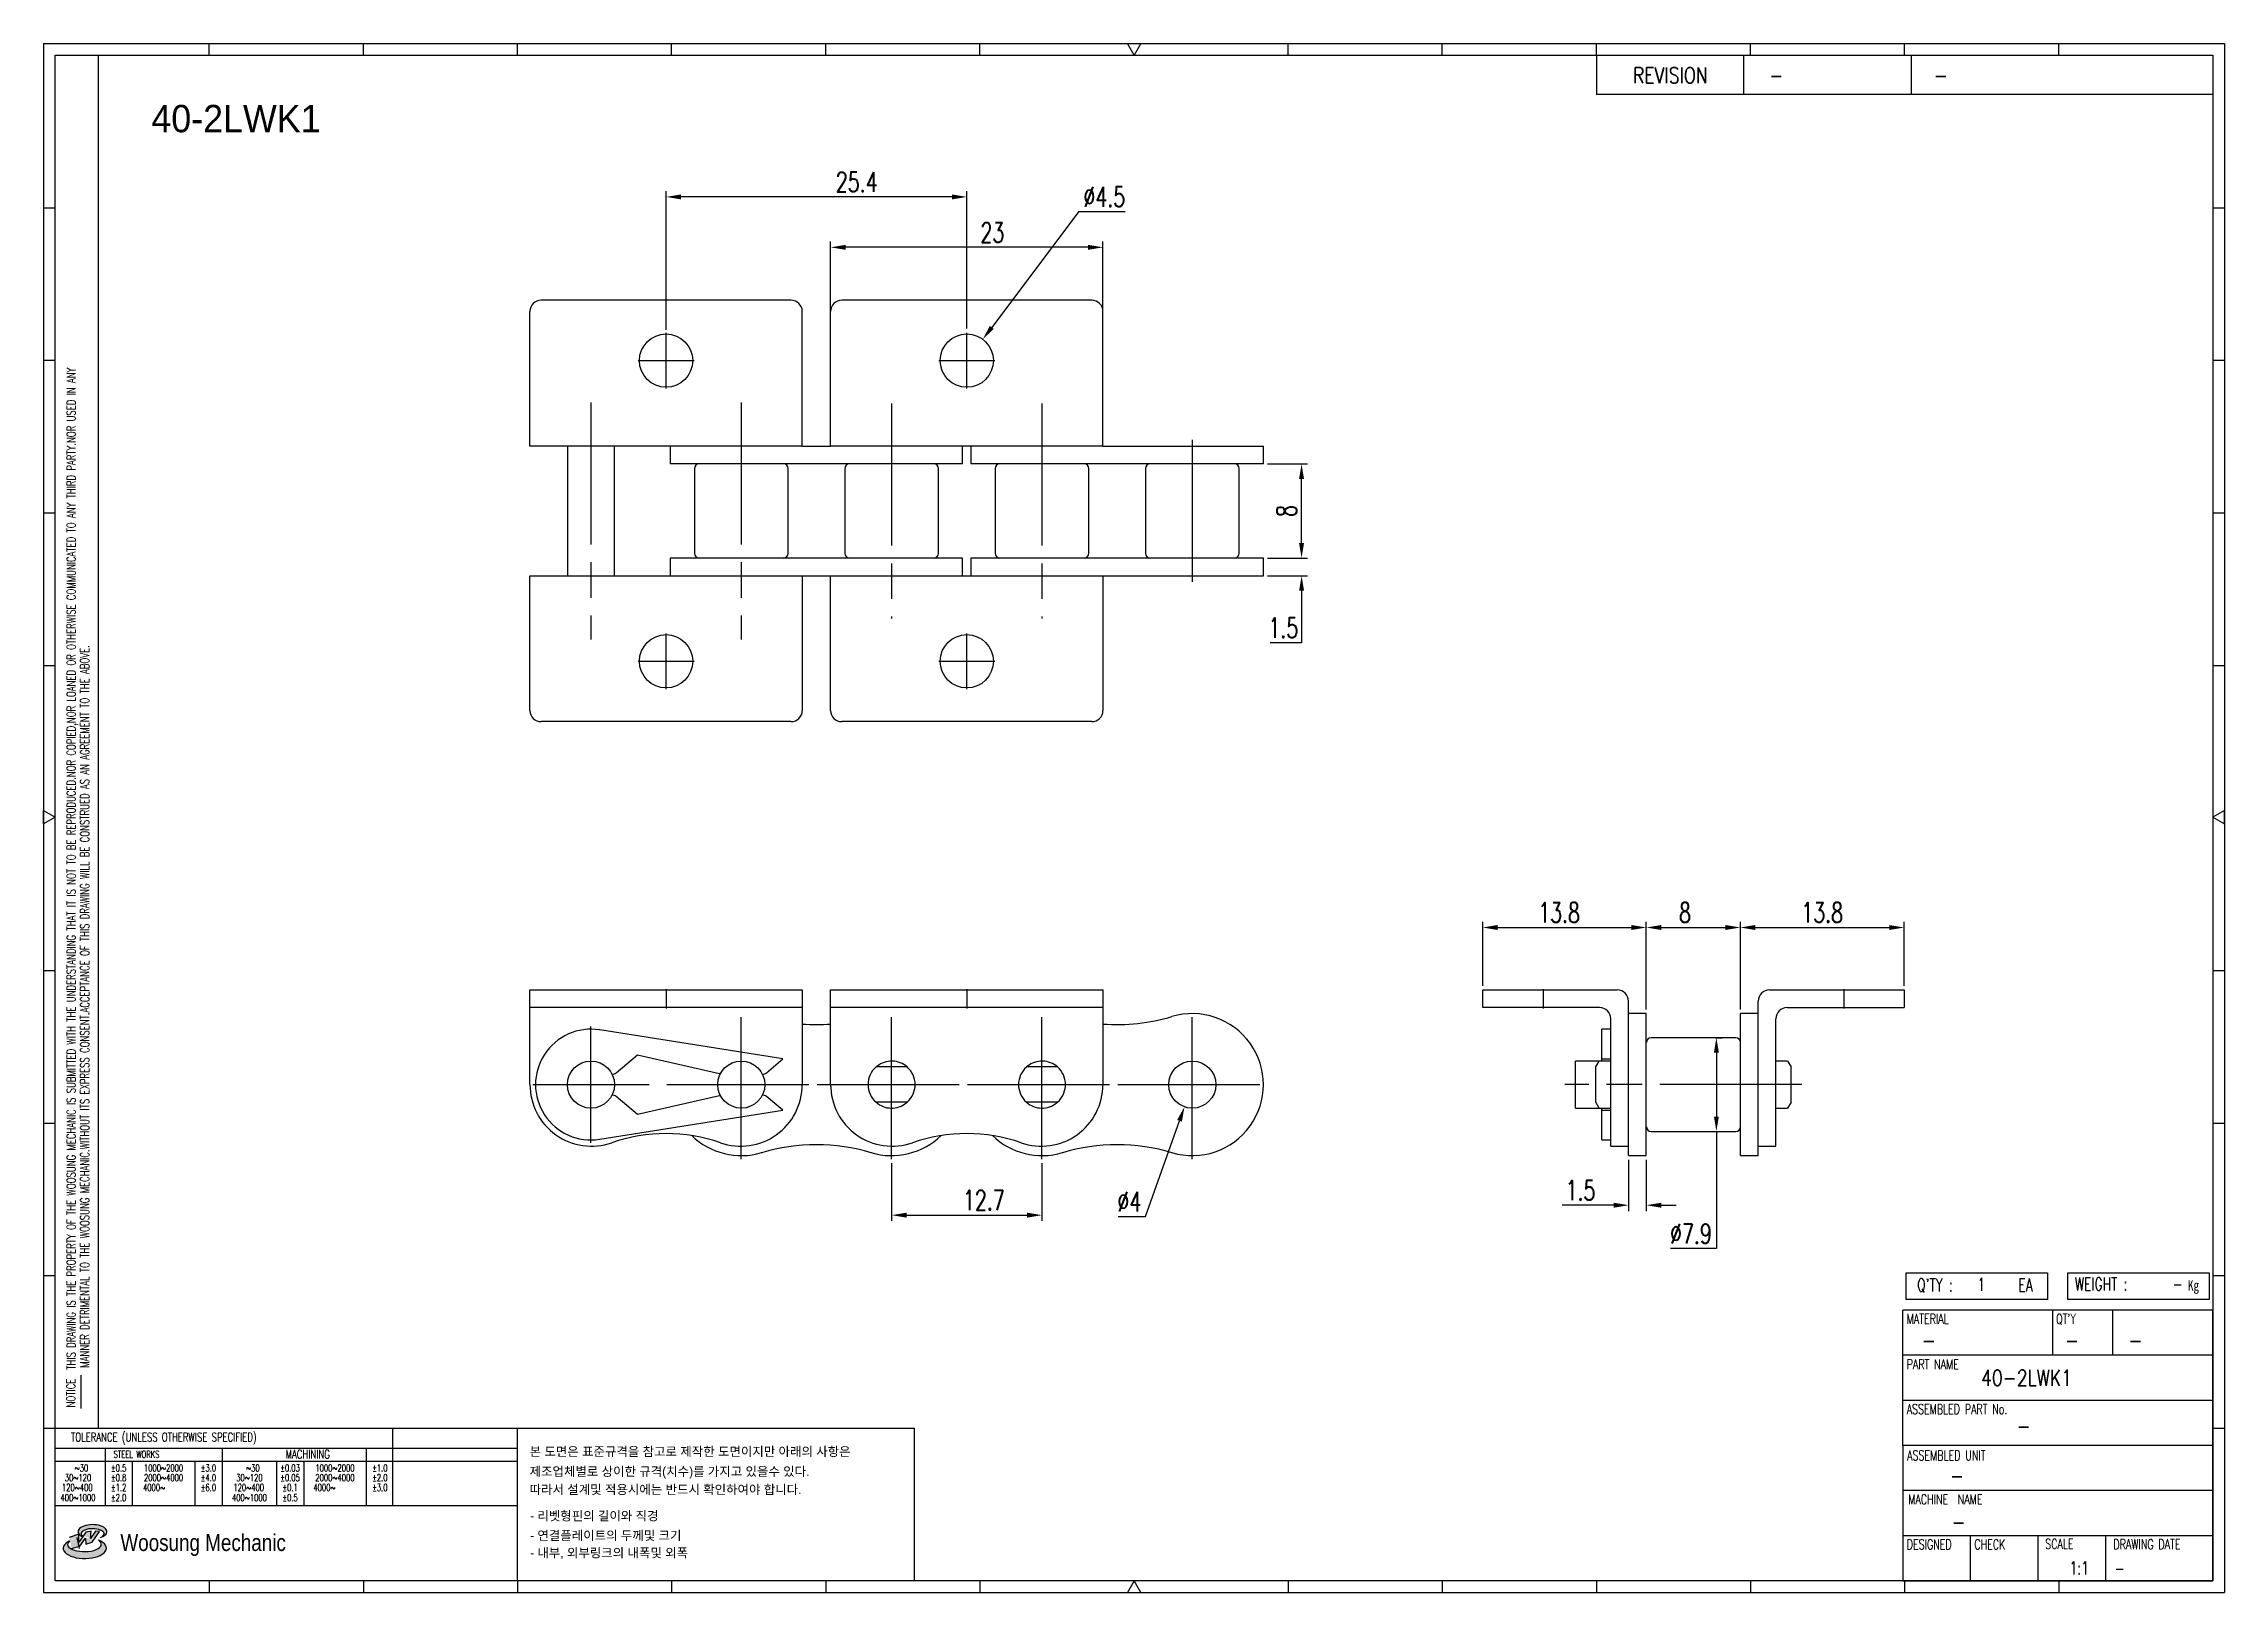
# Model space of a CAD drawing. Header units: millimetres. Extents: x 333 to 518, y 59 to 190.
import ezdxf
from ezdxf.enums import TextEntityAlignment as Align

# ---------------------------------------------------------------- set-up
doc = ezdxf.new("R2010")
doc.units = ezdxf.units.MM
doc.linetypes.add('AM_ISO08W050', pattern=[18, 12, -1.5, 3, -1.5])
doc.layers.get('Defpoints').update_dxf_attribs({"color": 80})
doc.layers.add('CL1', color=140, linetype='AM_ISO08W050', lineweight=25)
for name, color, linetype in [('S-DIM', 7, 'Continuous'), ('TITLE', 7, 'Continuous'), ('도면레이아웃', 7, 'Continuous')]:
    doc.layers.add(name, color=color, linetype=linetype)
doc.styles.add('HAN', font='ROMANS.shx', dxfattribs={"width": 0.7, "bigfont": 'whgtxt.shx'})
doc.styles.add('HKD_ST2', font='romans.shx', dxfattribs={"width": 0.7, "height": 4, "bigfont": '@extfont2.shx'})
doc.styles.add('HSG', font='SIMPLEX.shx', dxfattribs={"width": 0.7, "bigfont": 'HSG.shx'})
doc.styles.add('MtXpl_', font='Gulim.ttf')
doc.styles.add('SLDTEXTSTYLE4', font='arial.ttf', dxfattribs={"width": 0.8})
doc.dimstyles.new('AP0.7', dxfattribs={"dimscale": 0.7, "dimtxt": 2.4, "dimasz": 1.8, "dimexe": 0.7, "dimexo": 0.5, "dimgap": 0.6, "dimtad": 1, "dimtoh": 1, "dimdec": 1, "dimrnd": 0.01, "dimzin": 9, "dimdsep": 46, "dimtxsty": 'HSG', "dimcen": 0, "dimclrd": 251, "dimclre": 251, "dimclrt": 60, "dimazin": 2, "dimtp": 1, "dimtm": 1, "dimtfac": 0.5, "dimtdec": 1, "dimtofl": 0, "dimtmove": 0, "dimatfit": 3, "dimfxl": 0, "dimtvp": 1, "dimtolj": 2, "dimlwd": -1, "dimlwe": -1, "dimarcsym": 0})

# ---------------------------------------------------------------- blocks, each defined once
blk = doc.blocks.new('MAST')
at = {"layer": '도면레이아웃'}
h = blk.add_hatch(color=10, dxfattribs=at)
h.paths.add_polyline_path([(1.544, 35.177), (1.554, 34.966), (1.779, 35.034), (2.054, 35.422), (1.908, 35.446), (1.728, 35.167), (1.741, 35.439), (1.547, 35.405), (1.292, 35.041), (1.295, 35.33), (0.943, 35.208), (1.03, 34.8), (1.336, 34.885)])
edge = h.paths.add_edge_path()
edge.add_ellipse((1.795, 35.421), major_axis=(-0.53, 0), ratio=0.487785, start_angle=122.36065, end_angle=403.39574)
edge.add_line((1.411, 35.244), (1.419, 35.261))
edge.add_ellipse((1.798, 35.344), major_axis=(-0.423, 0), ratio=0.444396, start_angle=131.58977, end_angle=386.19408, ccw=False)
edge = h.paths.add_edge_path()
edge.add_ellipse((1.512, 34.815), major_axis=(-0.793, 0), ratio=0.480113, start_angle=314.67633, end_angle=590.85213)
edge.add_ellipse((1.501, 34.958), major_axis=(-0.62, 0), ratio=0.43311, start_angle=331.7024, end_angle=574.42495, ccw=False)
at = {"color": 140}
for p, q in [((0, 90.118), (80.15, 90.118)), ((0, 90.118), (0, 33.191)), ((80.15, 90.118), (80.15, 33.191)), ((57.068, 89.693), (57.068, 88.246)), ((62.47, 89.693), (62.47, 88.246)), ((68.635, 89.693), (68.635, 88.246)), ((79.725, 88.246), (57.068, 88.246)), ((68.449, 43.961), (68.449, 44.936)), ((68.449, 44.936), (73.654, 44.936)), ((73.654, 44.936), (73.654, 43.961)), ((74.39, 43.961), (74.39, 44.936)), ((74.39, 44.936), (79.595, 44.936)), ((79.595, 44.936), (79.595, 43.961)), ((68.336, 38.59), (68.336, 43.563)), ((79.725, 43.563), (68.336, 43.563)), ((73.654, 43.961), (68.449, 43.961)), ((73.827, 43.563), (73.827, 41.905)), ((79.595, 43.961), (74.39, 43.961)), ((76.037, 43.563), (76.037, 41.905)), ((79.725, 38.59), (79.725, 43.563)), ((79.725, 41.905), (68.336, 41.905)), ((79.725, 40.248), (68.336, 40.248)), ((68.336, 38.59), (68.336, 33.616)), ((79.725, 38.59), (68.336, 38.59)), ((79.725, 33.616), (79.725, 38.59)), ((79.725, 36.932), (68.336, 36.932)), ((79.725, 35.274), (68.336, 35.274)), ((70.822, 33.616), (70.822, 35.274)), ((73.309, 33.616), (73.309, 35.274)), ((75.796, 33.616), (75.796, 35.274)), ((0, 33.191), (80.15, 33.191)), ((68.336, 33.616), (79.725, 33.616))]:
    blk.add_line(p, q, dxfattribs=at)
for p, q in [((6.089, 89.693), (6.089, 90.118)), ((11.753, 89.693), (11.753, 90.118)), ((17.418, 89.693), (17.418, 90.118)), ((23.082, 89.693), (23.082, 90.118)), ((28.746, 89.693), (28.746, 90.118)), ((34.411, 89.693), (34.411, 90.118)), ((45.739, 89.693), (45.739, 90.118)), ((51.404, 89.693), (51.404, 90.118)), ((57.068, 89.693), (57.068, 90.118)), ((62.732, 89.693), (62.732, 90.118)), ((68.397, 89.693), (68.397, 90.118)), ((74.061, 89.693), (74.061, 90.118)), ((0, 84.085), (0.425, 84.085)), ((79.725, 84.085), (80.15, 84.085)), ((0, 78.478), (0.425, 78.478)), ((79.725, 78.478), (80.15, 78.478)), ((0, 72.87), (0.425, 72.87)), ((79.725, 72.87), (80.15, 72.87)), ((0, 67.262), (0.425, 67.262)), ((79.725, 67.262), (80.15, 67.262)), ((0, 56.047), (0.425, 56.047)), ((79.725, 56.047), (80.15, 56.047)), ((0, 50.439), (0.425, 50.439)), ((79.725, 50.439), (80.15, 50.439)), ((0, 44.832), (0.425, 44.832)), ((79.725, 44.832), (80.15, 44.832)), ((1.377, 39.947), (1.377, 41.174)), ((0, 39.224), (0.425, 39.224)), ((79.725, 39.224), (80.15, 39.224)), ((6.089, 33.616), (6.089, 33.191)), ((11.753, 33.616), (11.753, 33.191)), ((17.418, 33.616), (17.418, 33.191)), ((23.082, 33.616), (23.082, 33.191)), ((28.746, 33.616), (28.746, 33.191)), ((34.411, 33.616), (34.411, 33.191)), ((45.739, 33.616), (45.739, 33.191)), ((51.404, 33.616), (51.404, 33.191)), ((57.068, 33.616), (57.068, 33.191)), ((62.732, 33.616), (62.732, 33.191)), ((68.397, 33.616), (68.397, 33.191)), ((74.061, 33.616), (74.061, 33.191))]:
    blk.add_line(p, q)
at = {"color": 2}
for p, q in [((2.017, 39.224), (2.017, 89.693)), ((0.425, 39.224), (17.418, 39.224)), ((0.425, 38.487), (17.418, 38.487)), ((2.257, 38.487), (2.257, 36.382)), ((6.557, 38.5), (6.557, 36.382)), ((11.857, 38.487), (11.857, 36.382)), ((12.816, 39.224), (12.816, 36.382)), ((17.418, 33.616), (17.418, 39.224)), ((0.425, 38.012), (17.418, 38.012)), ((3.257, 38.012), (3.257, 36.382)), ((5.557, 38.012), (5.557, 36.382)), ((8.557, 38.012), (8.557, 36.382)), ((9.557, 38.026), (9.557, 36.382)), ((0.425, 36.382), (17.418, 36.382))]:
    blk.add_line(p, q, dxfattribs=at)
for points in [[(40.075, 89.693), (39.83, 90.118), (40.32, 90.118)], [(0.425, 61.679), (0, 61.433), (0, 61.924)], [(79.725, 61.679), (80.15, 61.433), (80.15, 61.924)], [(40.075, 33.616), (39.83, 33.191), (40.32, 33.191)]]:
    blk.add_lwpolyline(points, close=True)
at = {"color": 140}
blk.add_lwpolyline([(0.425, 89.693), (79.725, 89.693), (79.725, 33.616), (0.425, 33.616)], close=True, dxfattribs=at)
at = {"layer": '도면레이아웃'}
for p, q in [((1.295, 35.33), (0.943, 35.208)), ((1.547, 35.405), (1.292, 35.041)), ((1.292, 35.041), (1.295, 35.33)), ((1.741, 35.439), (1.547, 35.405)), ((1.908, 35.446), (1.728, 35.167)), ((1.728, 35.167), (1.741, 35.439)), ((1.779, 35.034), (2.054, 35.422)), ((2.054, 35.422), (1.908, 35.446)), ((1.03, 34.8), (1.336, 34.885)), ((1.224, 35.208), (1.311, 34.8)), ((1.224, 35.208), (1.224, 35.208)), ((1.336, 34.885), (1.544, 35.177)), ((1.419, 35.261), (1.411, 35.244)), ((1.544, 35.177), (1.554, 34.966)), ((1.554, 34.966), (1.779, 35.034))]:
    blk.add_line(p, q, dxfattribs=at)
for centre, major_axis, ratio, start_param, end_param in [((1.795, 35.421), (-0.53, 0), 0.487785, 2.135596, 7.040584), ((1.798, 35.344), (-0.423, 0), 0.444396, 2.296675, 6.740358), ((1.512, 34.815), (-0.793, 0), 0.480113, 5.492138, 10.312315), ((1.501, 34.958), (-0.62, 0), 0.43311, 5.789299, 10.025607)]:
    blk.add_ellipse(centre, major_axis=major_axis, ratio=ratio, start_param=start_param, end_param=end_param, dxfattribs=at)
for s, height, style, width, p in [('REVISION', 0.5806, 'HAN', 0.8, (58.415, 88.664)), ('-', 0.581, 'HAN', 0.8, (63.426, 88.664)), ('-', 0.581, 'HAN', 0.8, (69.468, 88.664)), ("Q'TY : ", 0.4746, 'HKD_ST2', 0.7, (68.857, 44.253)), ('1', 0.475, 'HKD_ST2', 0.7, (71.071, 44.275)), ('EA', 0.4746, 'HKD_ST2', 0.7, (72.578, 44.253)), ('WEIGHT : ', 0.4746, 'HKD_ST2', 0.7, (74.65, 44.286)), ('-', 0.581, 'HAN', 0.8, (69.029, 42.157)), ('-', 0.581, 'HAN', 0.8, (74.289, 42.157)), ('-', 0.581, 'HAN', 0.8, (76.623, 42.157)), ('-', 0.581, 'HAN', 0.8, (72.515, 39.013)), ('-', 0.581, 'HAN', 0.8, (70.067, 37.189)), ('-', 0.581, 'HAN', 0.8, (70.126, 35.48)), ('1:1', 0.4746, 'HKD_ST2', 0.7, (74.458, 33.848)), ('-', 0.475, 'HKD_ST2', 0.7, (76.112, 33.837))]:
    blk.add_text(s, height=height, dxfattribs=dict(style=style, width=width)).set_placement(p)
at = {"color": 6, "style": 'HKD_ST2', "width": 0.7}
for s, p in [(' THIS DRAWING IS THE PROPERTY OF THE WOOSUNG MECHANIC IS SUBMITTED WITH THE UNDERSTANDING THAT IT IS NOT TO BE REPRODUCED.NOR COPIED,NOR LOANED OR OTHERWISE COMMUNICATED TO ANY THIRD PARTY.NOR USED IN ANY', (1.173, 41.217)), ('MANNER DETRIMENTAL TO THE WOOSUNG MECHANIC.WITHOUT ITS EXPRESS CONSENT.ACCEPTANCE OF THIS DRAWING WILL BE CONSTRUED AS AN AGREEMENT TO THE ABOVE.', (1.672, 41.447))]:
    blk.add_text(s, height=0.326266, rotation=90, dxfattribs=at).set_placement(p)
at = {"style": 'HKD_ST2', "width": 0.7}
blk.add_text('-', height=0.475, dxfattribs=at).set_placement((78.613, 44.286), align=Align.RIGHT)
at = {"color": 254, "style": 'HKD_ST2', "width": 0.7}
for s, height, p in [('MATERIAL', 0.3651, (68.474, 43.425)), ("QT'Y", 0.3651, (73.965, 43.425)), ('PART NAME', 0.3651, (68.474, 41.756)), ('ASSEMBLED PART No.', 0.36511, (68.474, 40.109)), ('ASSEMBLED UNIT', 0.36511, (68.49, 38.408)), ('MACHINE  NAME', 0.36511, (68.532, 36.794)), ('DESIGNED', 0.3651, (68.474, 35.136)), ('CHECK', 0.3651, (70.961, 35.136)), ('SCALE', 0.3651, (73.566, 35.153)), ('DRAWING DATE', 0.36511, (76.071, 35.141))]:
    blk.add_text(s, height=height, dxfattribs=at).set_placement(p, align=Align.TOP_LEFT)
at = {"style": 'HKD_ST2', "width": 0.7}
blk.add_text('NOTICE', height=0.3263, rotation=90, dxfattribs=at).set_placement((1.163, 39.988))
blk.add_text('TOLERANCE (UNLESS OTHERWISE SPECIFIED)', height=0.32627, dxfattribs=at).set_placement((4.417, 38.896), align=Align.MIDDLE_CENTER)
at = {"color": 4, "style": 'HKD_ST2', "width": 0.7}
for s, height, p in [('%%12630', 0.261, (1.389, 37.762)), ('1000%%1262000', 0.26101, (4.407, 37.762)), ('%%12630', 0.261, (7.689, 37.762)), ('1000%%1262000', 0.26101, (10.707, 37.762)), ('120%%126400', 0.26101, (1.237, 37.045)), ('30%%126120', 0.261, (1.263, 37.411)), ('4000%%126', 0.261, (4.061, 37.045)), ('2000%%1264000', 0.26101, (4.407, 37.411)), ('120%%126400', 0.26101, (7.537, 37.045)), ('30%%126120', 0.261, (7.563, 37.411)), ('4000%%126', 0.261, (10.321, 37.045)), ('2000%%1264000', 0.26101, (10.707, 37.411)), ('400%%1261000', 0.26101, (1.263, 36.67)), ('400%%1261000', 0.26101, (7.563, 36.67))]:
    blk.add_text(s, height=height, dxfattribs=at).set_placement(p, align=Align.MIDDLE_CENTER)
for s, height, p in [('%%P0.5', 0.261, (2.757, 37.762)), ('STEEL WORKS', 0.26101, (3.416, 38.268)), ('%%P3.0', 0.261, (6.057, 37.762)), ('%%P0.03', 0.261, (9.057, 37.762)), ('MACHINING', 0.3263, (9.707, 38.27)), ('%%P1.0', 0.261, (12.357, 37.762)), ('%%P0.8', 0.261, (2.757, 37.411)), ('%%P1.2', 0.261, (2.757, 37.045)), ('%%P4.0', 0.261, (6.057, 37.411)), ('%%P6.0', 0.261, (6.057, 37.045)), ('%%P0.05', 0.261, (9.057, 37.411)), ('%%P0.1', 0.261, (9.057, 37.045)), ('%%P2.0', 0.261, (12.357, 37.411)), ('%%P3.0', 0.261, (12.357, 37.045)), ('%%P2.0', 0.261, (2.757, 36.67)), ('%%P0.5', 0.261, (9.057, 36.67))]:
    blk.add_text(s, height=height, dxfattribs=at).set_placement(p, align=Align.MIDDLE)
at = {"color": 1, "style": 'SLDTEXTSTYLE4', "width": 0.8}
blk.add_text('Woosung Mechanic', height=0.61957, dxfattribs=at).set_placement((2.822, 34.711))
at = {"layer": 'TITLE', "width": 0.8}
blk.add_text('Kg', height=0.3789, dxfattribs=at).set_placement((78.807, 44.286))
blk = doc.blocks.new('*D2')
at = {"layer": 'Defpoints', "color": 0, "transparency": 16777216}
for p in [(436.5, 146.43), (439.73, 146.43), (436.5, 144.93)]:
    blk.add_point(p, dxfattribs=at)
at = {"layer": 'S-DIM', "color": 251, "transparency": 16777216}
for p, q in [((439.73, 147.69), (439.73, 148.95)), ((436.85, 146.43), (440.22, 146.43)), ((436.85, 144.93), (440.22, 144.93)), ((439.73, 143.67), (439.73, 139.28)), ((439.73, 139.28), (437.07, 139.28))]:
    blk.add_line(p, q, dxfattribs=at)
for points in [[(439.52, 147.69), (439.94, 147.69), (439.73, 146.43)], [(439.52, 143.67), (439.94, 143.67), (439.73, 144.93)]]:
    blk.add_solid(points, dxfattribs=at)
at = {"layer": 'S-DIM', "color": 60, "transparency": 16777216, "insert": (438.19, 140.54), "char_height": 1.68, "attachment_point": 5, "style": 'HSG'}
blk.add_mtext('\\A2;1.5', dxfattribs=at)
blk = doc.blocks.new('*D3')
at = {"layer": 'Defpoints', "color": 0, "transparency": 16777216}
for p in [(436.5, 154.38), (439.73, 154.38), (436.5, 146.43)]:
    blk.add_point(p, dxfattribs=at)
at = {"layer": 'S-DIM', "color": 251, "transparency": 16777216}
for p, q in [((436.85, 154.38), (440.22, 154.38)), ((439.73, 147.69), (439.73, 153.12)), ((436.85, 146.43), (440.22, 146.43))]:
    blk.add_line(p, q, dxfattribs=at)
for points in [[(439.52, 153.12), (439.94, 153.12), (439.73, 154.38)], [(439.52, 147.69), (439.94, 147.69), (439.73, 146.43)]]:
    blk.add_solid(points, dxfattribs=at)
at = {"layer": 'S-DIM', "color": 60, "transparency": 16777216, "insert": (438.47, 150.41), "char_height": 1.68, "attachment_point": 5, "rotation": 90, "style": 'HSG'}
blk.add_mtext('\\A2;8', dxfattribs=at)
blk = doc.blocks.new('*D4')
at = {"layer": 'Defpoints', "color": 0, "transparency": 16777216}
for p in [(386.05, 176.94), (386.05, 165.36), (411.45, 165.47)]:
    blk.add_point(p, dxfattribs=at)
at = {"layer": 'S-DIM', "color": 251, "transparency": 16777216}
for p, q in [((386.05, 165.71), (386.05, 177.43)), ((410.19, 176.94), (387.31, 176.94)), ((411.45, 165.82), (411.45, 177.43))]:
    blk.add_line(p, q, dxfattribs=at)
for points in [[(387.31, 177.15), (387.31, 176.73), (386.05, 176.94)], [(410.19, 177.15), (410.19, 176.73), (411.45, 176.94)]]:
    blk.add_solid(points, dxfattribs=at)
at = {"layer": 'S-DIM', "color": 60, "transparency": 16777216, "insert": (402.15, 178.2), "char_height": 1.68, "attachment_point": 5, "style": 'HSG'}
blk.add_mtext('\\A2;25.4', dxfattribs=at)
blk = doc.blocks.new('*D5')
at = {"layer": 'Defpoints', "color": 0, "transparency": 16777216}
for p in [(399.95, 172.68), (399.95, 166.37), (422.95, 166.37)]:
    blk.add_point(p, dxfattribs=at)
at = {"layer": 'S-DIM', "color": 251, "transparency": 16777216}
for p, q in [((399.95, 166.72), (399.95, 173.17)), ((422.95, 166.72), (422.95, 173.17)), ((421.69, 172.68), (401.21, 172.68))]:
    blk.add_line(p, q, dxfattribs=at)
for points in [[(401.21, 172.89), (401.21, 172.47), (399.95, 172.68)], [(421.69, 172.89), (421.69, 172.47), (422.95, 172.68)]]:
    blk.add_solid(points, dxfattribs=at)
at = {"layer": 'S-DIM', "color": 60, "transparency": 16777216, "insert": (413.61, 173.94), "char_height": 1.68, "attachment_point": 5, "style": 'HSG'}
blk.add_mtext('\\A2;23', dxfattribs=at)
blk = doc.blocks.new('*D6')
at = {"layer": 'Defpoints', "color": 0, "transparency": 16777216}
for p in [(412.8, 164.91), (410.1, 161.31)]:
    blk.add_point(p, dxfattribs=at)
at = {"layer": 'S-DIM', "color": 251, "transparency": 16777216}
for p, q in [((420.89, 175.69), (413.56, 165.92)), ((424.83, 175.69), (420.89, 175.69))]:
    blk.add_line(p, q, dxfattribs=at)
blk.add_solid([(413.39, 166.04), (413.73, 165.79), (412.8, 164.91)], dxfattribs=at)
at = {"layer": 'S-DIM', "color": 60, "transparency": 16777216, "insert": (423.07, 176.95), "char_height": 1.68, "attachment_point": 5, "style": 'HSG'}
blk.add_mtext('\\A2;∅4.5', dxfattribs=at)
blk = doc.blocks.new('*D7')
at = {"layer": 'Defpoints', "color": 0, "transparency": 16777216}
for p in [(405.1, 95.65), (417.8, 95.65), (417.8, 90.92)]:
    blk.add_point(p, dxfattribs=at)
at = {"layer": 'S-DIM', "color": 251, "transparency": 16777216}
for p, q in [((405.1, 95.3), (405.1, 90.43)), ((417.8, 95.3), (417.8, 90.43)), ((406.36, 90.92), (416.54, 90.92))]:
    blk.add_line(p, q, dxfattribs=at)
for points in [[(406.36, 91.13), (406.36, 90.71), (405.1, 90.92)], [(416.54, 91.13), (416.54, 90.71), (417.8, 90.92)]]:
    blk.add_solid(points, dxfattribs=at)
at = {"layer": 'S-DIM', "color": 60, "transparency": 16777216, "insert": (412.89, 92.18), "char_height": 1.68, "attachment_point": 5, "style": 'HSG'}
blk.add_mtext('\\A2;12.7', dxfattribs=at)
blk = doc.blocks.new('*D8')
at = {"layer": 'Defpoints', "color": 0, "transparency": 16777216}
for p in [(431.17, 103.82), (429.84, 100.08)]:
    blk.add_point(p, dxfattribs=at)
at = {"layer": 'S-DIM', "color": 251, "transparency": 16777216}
for p, q in [((426.55, 90.8), (429.42, 98.89)), ((424.23, 90.8), (426.55, 90.8))]:
    blk.add_line(p, q, dxfattribs=at)
blk.add_solid([(429.22, 98.96), (429.62, 98.82), (429.84, 100.08)], dxfattribs=at)
at = {"layer": 'S-DIM', "color": 60, "transparency": 16777216, "insert": (425.18, 92.06), "char_height": 1.68, "attachment_point": 5, "style": 'HSG'}
blk.add_mtext('\\A2;∅4', dxfattribs=at)
blk = doc.blocks.new('*D9')
at = {"layer": 'Defpoints', "color": 0, "transparency": 16777216}
for p in [(468.85, 115.22), (455.03, 109.95), (468.85, 107.95)]:
    blk.add_point(p, dxfattribs=at)
at = {"layer": 'S-DIM', "color": 251, "transparency": 16777216}
for p, q in [((455.03, 110.3), (455.03, 115.71)), ((456.29, 115.22), (467.59, 115.22)), ((468.85, 108.3), (468.85, 115.71))]:
    blk.add_line(p, q, dxfattribs=at)
for points in [[(456.29, 115.43), (456.29, 115.01), (455.03, 115.22)], [(467.59, 115.43), (467.59, 115.01), (468.85, 115.22)]]:
    blk.add_solid(points, dxfattribs=at)
at = {"layer": 'S-DIM', "color": 60, "transparency": 16777216, "insert": (461.48, 116.48), "char_height": 1.68, "attachment_point": 5, "style": 'HSG'}
blk.add_mtext('\\A2;13.8', dxfattribs=at)
blk = doc.blocks.new('*D10')
at = {"layer": 'Defpoints', "color": 0, "transparency": 16777216}
for p in [(476.8, 115.22), (468.85, 107.95), (476.8, 107.95)]:
    blk.add_point(p, dxfattribs=at)
at = {"layer": 'S-DIM', "color": 251, "transparency": 16777216}
for p, q in [((468.85, 108.3), (468.85, 115.71)), ((470.11, 115.22), (475.54, 115.22)), ((476.8, 108.3), (476.8, 115.71))]:
    blk.add_line(p, q, dxfattribs=at)
for points in [[(470.11, 115.43), (470.11, 115.01), (468.85, 115.22)], [(475.54, 115.43), (475.54, 115.01), (476.8, 115.22)]]:
    blk.add_solid(points, dxfattribs=at)
at = {"layer": 'S-DIM', "color": 60, "transparency": 16777216, "insert": (472.12, 116.48), "char_height": 1.68, "attachment_point": 5, "style": 'HSG'}
blk.add_mtext('\\A2;8', dxfattribs=at)
blk = doc.blocks.new('*D11')
at = {"layer": 'Defpoints', "color": 0, "transparency": 16777216}
for p in [(490.63, 115.22), (490.63, 109.95), (476.8, 107.95)]:
    blk.add_point(p, dxfattribs=at)
at = {"layer": 'S-DIM', "color": 251, "transparency": 16777216}
for p, q in [((476.8, 108.3), (476.8, 115.71)), ((478.06, 115.22), (489.37, 115.22)), ((490.63, 110.3), (490.63, 115.71))]:
    blk.add_line(p, q, dxfattribs=at)
for points in [[(478.06, 115.43), (478.06, 115.01), (476.8, 115.22)], [(489.37, 115.43), (489.37, 115.01), (490.63, 115.22)]]:
    blk.add_solid(points, dxfattribs=at)
at = {"layer": 'S-DIM', "color": 60, "transparency": 16777216, "insert": (483.71, 116.48), "char_height": 1.68, "attachment_point": 5, "style": 'HSG'}
blk.add_mtext('\\A2;13.8', dxfattribs=at)
blk = doc.blocks.new('*D12')
at = {"layer": 'Defpoints', "color": 0, "transparency": 16777216}
for p in [(467.35, 95.95), (468.85, 95.95), (468.85, 91.76)]:
    blk.add_point(p, dxfattribs=at)
at = {"layer": 'S-DIM', "color": 251, "transparency": 16777216}
for p, q in [((467.35, 95.6), (467.35, 91.27)), ((468.85, 95.6), (468.85, 91.27)), ((466.09, 91.76), (461.75, 91.76)), ((470.11, 91.76), (471.37, 91.76))]:
    blk.add_line(p, q, dxfattribs=at)
for points in [[(466.09, 91.97), (466.09, 91.55), (467.35, 91.76)], [(470.11, 91.97), (470.11, 91.55), (468.85, 91.76)]]:
    blk.add_solid(points, dxfattribs=at)
at = {"layer": 'S-DIM', "color": 60, "transparency": 16777216, "insert": (463.29, 93.02), "char_height": 1.68, "attachment_point": 5, "style": 'HSG'}
blk.add_mtext('\\A2;1.5', dxfattribs=at)
blk = doc.blocks.new('*D13')
at = {"layer": 'Defpoints', "color": 0, "transparency": 16777216}
for p in [(474.35, 105.91), (474.35, 97.99), (474.77, 97.99)]:
    blk.add_point(p, dxfattribs=at)
at = {"layer": 'S-DIM', "color": 251, "transparency": 16777216}
for p, q in [((474.7, 105.91), (475.26, 105.91)), ((474.77, 104.65), (474.77, 99.25)), ((474.7, 97.99), (475.26, 97.99)), ((474.77, 97.99), (474.77, 88.1)), ((474.77, 88.1), (470.88, 88.1))]:
    blk.add_line(p, q, dxfattribs=at)
for points in [[(474.56, 104.65), (474.98, 104.65), (474.77, 105.91)], [(474.56, 99.25), (474.98, 99.25), (474.77, 97.99)]]:
    blk.add_solid(points, dxfattribs=at)
at = {"layer": 'S-DIM', "color": 60, "transparency": 16777216, "insert": (472.62, 89.36), "char_height": 1.68, "attachment_point": 5, "style": 'HSG'}
blk.add_mtext('\\A2;%%c7.9', dxfattribs=at)

msp = doc.modelspace()

# ---------------------------------------------------------------- linework, layer by layer
for p, q in [((396.6, 168.21), (375.5, 168.21)), ((422, 168.21), (400.9, 168.21)), ((374.55, 155.88), (374.55, 167.26)), ((397.55, 155.88), (397.55, 167.26)), ((399.95, 155.88), (399.95, 167.26)), ((422.95, 155.88), (422.95, 167.26)), ((397.55, 155.88), (374.55, 155.88)), ((377.72, 155.88), (377.72, 144.93)), ((381.69, 144.93), (381.69, 155.88)), ((386.4, 155.88), (386.4, 154.38)), ((397.55, 155.88), (399.95, 155.88)), ((422.95, 155.88), (399.95, 155.88)), ((411.1, 154.38), (411.1, 155.88)), ((411.8, 155.88), (411.8, 154.38)), ((422.95, 155.88), (436.5, 155.88)), ((436.5, 154.38), (436.5, 155.88)), ((411.1, 154.38), (386.4, 154.38)), ((388.44, 153.99), (388.44, 146.83)), ((396.36, 146.83), (396.36, 153.99)), ((401.14, 153.99), (401.14, 146.83)), ((409.06, 146.83), (409.06, 153.99)), ((436.5, 154.38), (411.8, 154.38)), ((413.84, 153.99), (413.84, 146.83)), ((421.76, 146.83), (421.76, 153.99)), ((426.54, 153.99), (426.54, 146.83)), ((434.46, 146.83), (434.46, 153.99)), ((411.1, 146.43), (386.4, 146.43)), ((386.4, 146.43), (386.4, 144.93)), ((411.1, 144.93), (411.1, 146.43)), ((436.5, 146.43), (411.8, 146.43)), ((411.8, 146.43), (411.8, 144.93)), ((436.5, 144.93), (436.5, 146.43)), ((374.55, 133.56), (374.55, 144.93)), ((374.55, 144.93), (397.55, 144.93)), ((397.55, 144.93), (399.95, 144.93)), ((397.55, 144.93), (397.55, 133.56)), ((399.95, 133.56), (399.95, 144.93)), ((399.95, 144.93), (422.95, 144.93)), ((422.95, 144.93), (436.5, 144.93)), ((422.95, 144.93), (422.95, 133.56)), ((396.6, 132.61), (375.5, 132.61)), ((422, 132.61), (400.9, 132.61)), ((374.55, 109.95), (397.55, 109.95)), ((374.55, 101.95), (374.55, 109.95)), ((397.55, 109.95), (397.55, 101.95)), ((399.95, 109.95), (422.95, 109.95)), ((399.95, 101.95), (399.95, 109.95)), ((422.95, 109.95), (422.95, 101.95)), ((455.03, 109.95), (466.4, 109.95)), ((455.03, 108.45), (455.03, 109.95)), ((467.35, 107.95), (467.35, 109)), ((478.3, 107.95), (478.3, 109)), ((479.25, 109.95), (490.63, 109.95)), ((490.63, 109.95), (490.63, 108.45)), ((397.55, 108.45), (374.55, 108.45)), ((422.95, 108.45), (399.95, 108.45)), ((464.9, 108.45), (455.03, 108.45)), ((465.85, 96.75), (465.85, 107.5)), ((468.85, 107.95), (467.35, 107.95)), ((467.35, 95.95), (467.35, 107.95)), ((468.85, 95.95), (468.85, 107.95)), ((478.3, 107.95), (476.8, 107.95)), ((476.8, 95.95), (476.8, 107.95)), ((478.3, 95.95), (478.3, 107.95)), ((479.8, 96.75), (479.8, 107.5)), ((480.75, 108.45), (490.63, 108.45)), ((395.92, 104.12), (380.44, 106.57)), ((465.85, 106.63), (465.1, 106.63)), ((465.1, 103.93), (465.1, 106.63)), ((476.4, 105.91), (469.25, 105.91)), ((381.82, 102.95), (383.64, 104.47)), ((383.64, 104.47), (390.55, 102.9)), ((394.52, 102.95), (395.92, 104.12)), ((403.87, 103.5), (403.79, 103.44)), ((406.42, 103.44), (403.79, 103.44)), ((404.01, 103.6), (403.87, 103.5)), ((404.15, 103.69), (404.01, 103.6)), ((404.31, 103.77), (404.15, 103.69)), ((404.47, 103.83), (404.31, 103.77)), ((404.64, 103.88), (404.47, 103.83)), ((404.81, 103.91), (404.64, 103.88)), ((404.98, 103.93), (404.81, 103.91)), ((405.15, 103.93), (404.98, 103.93)), ((405.33, 103.92), (405.15, 103.93)), ((405.5, 103.89), (405.33, 103.92)), ((405.66, 103.85), (405.5, 103.89)), ((405.83, 103.8), (405.66, 103.85)), ((405.99, 103.73), (405.83, 103.8)), ((406.14, 103.64), (405.99, 103.73)), ((406.28, 103.55), (406.14, 103.64)), ((406.42, 103.44), (406.28, 103.55)), ((416.57, 103.5), (416.49, 103.44)), ((419.12, 103.44), (416.49, 103.44)), ((416.71, 103.6), (416.57, 103.5)), ((416.85, 103.69), (416.71, 103.6)), ((417.01, 103.77), (416.85, 103.69)), ((417.17, 103.83), (417.01, 103.77)), ((417.34, 103.88), (417.17, 103.83)), ((417.51, 103.91), (417.34, 103.88)), ((417.68, 103.93), (417.51, 103.91)), ((417.85, 103.93), (417.68, 103.93)), ((418.03, 103.92), (417.85, 103.93)), ((418.2, 103.89), (418.03, 103.92)), ((418.36, 103.85), (418.2, 103.89)), ((418.53, 103.8), (418.36, 103.85)), ((418.69, 103.73), (418.53, 103.8)), ((418.84, 103.64), (418.69, 103.73)), ((418.98, 103.55), (418.84, 103.64)), ((419.12, 103.44), (418.98, 103.55)), ((462.88, 99.96), (462.88, 103.93)), ((464.86, 103.93), (462.88, 103.93)), ((464.58, 103.44), (464.86, 103.93)), ((464.58, 100.46), (464.58, 103.44)), ((465.85, 103.93), (464.86, 103.93)), ((465.1, 104.12), (465.85, 104.12)), ((480.79, 103.93), (479.8, 103.93)), ((480.79, 103.93), (481.08, 103.44)), ((481.08, 100.46), (481.08, 103.44)), ((380.44, 97.33), (395.92, 99.78)), ((383.64, 99.42), (381.82, 100.95)), ((390.55, 101), (383.64, 99.42)), ((395.92, 99.78), (394.52, 100.95)), ((403.79, 100.46), (403.93, 100.35)), ((406.42, 100.46), (403.79, 100.46)), ((403.93, 100.35), (404.07, 100.25)), ((404.07, 100.25), (404.22, 100.17)), ((404.22, 100.17), (404.38, 100.1)), ((404.38, 100.1), (404.54, 100.04)), ((404.54, 100.04), (404.71, 100)), ((404.71, 100), (404.88, 99.98)), ((404.88, 99.98), (405.06, 99.96)), ((405.06, 99.96), (405.23, 99.97)), ((405.23, 99.97), (405.4, 99.98)), ((405.4, 99.98), (405.57, 100.02)), ((405.57, 100.02), (405.74, 100.07)), ((405.74, 100.07), (405.9, 100.13)), ((405.9, 100.13), (406.05, 100.2)), ((406.05, 100.2), (406.2, 100.29)), ((406.2, 100.29), (406.34, 100.4)), ((406.34, 100.4), (406.42, 100.46)), ((416.49, 100.46), (416.63, 100.35)), ((419.12, 100.46), (416.49, 100.46)), ((416.63, 100.35), (416.77, 100.25)), ((416.77, 100.25), (416.92, 100.17)), ((416.92, 100.17), (417.08, 100.1)), ((417.08, 100.1), (417.24, 100.04)), ((417.24, 100.04), (417.41, 100)), ((417.41, 100), (417.58, 99.98)), ((417.58, 99.98), (417.76, 99.96)), ((417.76, 99.96), (417.93, 99.97)), ((417.93, 99.97), (418.1, 99.98)), ((418.1, 99.98), (418.27, 100.02)), ((418.27, 100.02), (418.44, 100.07)), ((418.44, 100.07), (418.6, 100.13)), ((418.6, 100.13), (418.75, 100.2)), ((418.75, 100.2), (418.9, 100.29)), ((418.9, 100.29), (419.04, 100.4)), ((419.04, 100.4), (419.12, 100.46)), ((462.88, 99.96), (464.86, 99.96)), ((464.86, 99.96), (464.58, 100.46)), ((464.86, 99.96), (465.85, 99.96)), ((465.1, 97.27), (465.1, 99.96)), ((465.1, 99.78), (465.85, 99.78)), ((479.8, 99.96), (480.79, 99.96)), ((481.08, 100.46), (480.79, 99.96)), ((469.25, 97.99), (476.4, 97.99)), ((465.1, 97.27), (465.85, 97.27)), ((465.85, 96.75), (467.35, 96.75)), ((467.35, 95.95), (468.85, 95.95)), ((476.8, 95.95), (478.3, 95.95)), ((478.3, 96.75), (479.8, 96.75))]:
    msp.add_line(p, q)
at = {"color": 140}
msp.add_lwpolyline([(373.5, 72.92), (407.01, 72.92), (407.01, 60.03), (373.5, 60.03)], close=True, dxfattribs=at)
for centre, radius in [((386.05, 163.11), 2.25), ((411.45, 163.11), 2.25), ((386.05, 137.71), 2.25), ((411.45, 137.71), 2.25), ((379.7, 101.95), 1.99), ((392.4, 101.95), 1.99), ((430.5, 101.95), 1.99)]:
    msp.add_circle(centre, radius)
for centre, radius, start, end in [((375.5, 167.26), 0.95, 90, 180), ((396.6, 167.26), 0.95, 0, 90), ((400.9, 167.26), 0.95, 90, 180), ((422, 167.26), 0.95, 0, 90), ((388.84, 153.99), 0.397, 90, 180), ((395.97, 153.99), 0.397, 360, 90), ((401.54, 153.99), 0.397, 90, 180), ((408.67, 153.99), 0.397, 360, 90), ((414.24, 153.99), 0.397, 90, 180), ((421.37, 153.99), 0.397, 360, 90), ((426.94, 153.99), 0.397, 90, 180), ((434.07, 153.99), 0.397, 360, 90), ((388.84, 146.83), 0.397, 180, 270), ((395.97, 146.83), 0.397, 270, 0), ((401.54, 146.83), 0.397, 180, 270), ((408.67, 146.83), 0.397, 270, 0), ((414.24, 146.83), 0.397, 180, 270), ((421.37, 146.83), 0.397, 270, 0), ((426.94, 146.83), 0.397, 180, 270), ((434.07, 146.83), 0.397, 270, 0), ((375.5, 133.56), 0.95, 180, 270), ((396.6, 133.56), 0.95, 270, 0), ((400.9, 133.56), 0.95, 180, 270), ((422, 133.56), 0.95, 270, 0), ((466.4, 109), 0.95, 0, 90), ((479.25, 109), 0.95, 90, 180), ((398.75, 123.15), 16.13, 265.7346, 274.2654), ((424.15, 123.15), 16.13, 265.7346, 286.6718), ((430.5, 101.95), 6, 253.3282, 106.6718), ((464.9, 107.5), 0.95, 0, 90), ((480.75, 107.5), 0.95, 90, 180), ((379.7, 101.95), 4.68, 81, 279), ((469.25, 105.51), 0.397, 90, 180), ((476.4, 105.51), 0.397, 0, 90), ((405.1, 101.95), 1.99, 131.4096, 228.5904), ((405.1, 101.95), 1.99, 311.4096, 48.5904), ((417.8, 101.95), 1.98, 131.4096, 228.5904), ((417.8, 101.95), 1.99, 311.4096, 48.5904), ((379.75, 101.95), 5.2, 180, 289.2162), ((381.49, 103.34), 0.52, 269.5113, 310), ((390.67, 103.41), 0.52, 257.155, 268.512), ((392.35, 101.95), 5.2, 250.7838, 0), ((394.19, 103.34), 0.52, 269.5113, 310), ((405.15, 101.95), 5.2, 180, 289.2162), ((417.75, 101.95), 5.2, 250.7838, 0), ((381.49, 100.55), 0.52, 50, 90.4887), ((390.67, 100.49), 0.52, 91.488, 102.845), ((394.19, 100.55), 0.52, 50, 90.4887), ((386.05, 83.87), 13.94, 70.7838, 109.2162), ((392.4, 101.95), 6, 225.8246, 286.6718), ((405.1, 101.95), 6, 253.3282, 314.1754), ((411.45, 83.87), 13.94, 70.7838, 109.2162), ((417.8, 101.95), 6, 225.8246, 286.6718), ((469.25, 98.39), 0.397, 180, 270), ((476.4, 98.39), 0.397, 270, 0), ((398.75, 80.74), 16.13, 73.3282, 106.6718), ((424.15, 80.74), 16.13, 73.3282, 106.6718)]:
    msp.add_arc(centre, radius, start, end)
at = {"layer": 'CL1'}
for p, q in [((386.05, 160.75), (386.05, 165.47)), ((411.45, 160.75), (411.45, 165.47)), ((383.69, 163.11), (388.42, 163.11)), ((409.09, 163.11), (413.82, 163.11)), ((379.7, 159.57), (379.7, 139.55)), ((392.4, 159.57), (392.4, 139.55)), ((405.1, 159.48), (405.1, 141.33)), ((417.8, 159.48), (417.8, 141.33)), ((430.5, 156.43), (430.5, 144.39)), ((386.05, 135.35), (386.05, 140.07)), ((411.45, 135.35), (411.45, 140.07)), ((383.69, 137.71), (388.42, 137.71)), ((409.09, 137.71), (413.82, 137.71)), ((386.05, 110.02), (386.05, 108.37)), ((411.45, 110.02), (411.45, 108.37)), ((460.13, 110.02), (460.13, 108.37)), ((485.53, 110.02), (485.53, 108.37)), ((379.7, 97.03), (379.7, 106.86)), ((392.4, 95.65), (392.4, 108.25)), ((405.1, 95.65), (405.1, 108.25)), ((417.8, 95.65), (417.8, 108.25)), ((430.5, 95.65), (430.5, 108.25)), ((374.79, 101.95), (384.62, 101.95)), ((386.1, 101.95), (398.7, 101.95)), ((398.8, 101.95), (411.4, 101.95)), ((411.5, 101.95), (424.1, 101.95)), ((424.2, 101.95), (436.8, 101.95)), ((481.99, 101.95), (461.97, 101.95))]:
    msp.add_line(p, q, dxfattribs=at)

# ---------------------------------------------------------------- block references
at = {"color": 140, "xscale": 2.29835428307775, "yscale": 2.29835428307775, "zscale": 2.29835428307775}
msp.add_blockref('MAST', (333.47, -17.23), dxfattribs=at)

# ---------------------------------------------------------------- texts
at = {"color": 254, "style": 'MtXpl_'}
msp.add_text('40-2LWK1', height=2.313, dxfattribs=at).set_placement((342.57, 182.4))
at = {"style": 'HAN', "width": 0.8}
msp.add_text('40-2LWK1', height=1.334, dxfattribs=at).set_placement((497.13, 76.51))
at = {"color": 140, "style": 'MtXpl_'}
for s, p in [('본 도면은 표준규격을 참고로 제작한 도면이지만 아래의 사항은', (374.52, 70.57)), ('제조업체별로 상이한 규격(치수)를 가지고 있을수 있다.', (374.52, 68.89)), ('따라서 설계및 적용시에는 반드시 확인하여야 합니다.', (374.52, 67.36)), ('- 리벳형핀의 길이와 직경', (374.56, 65.13)), ('- 연결플레이트의 두께및 크기', (374.56, 63.48)), ('- 내부, 외부링크의 내폭및 외폭', (374.56, 62.01))]:
    msp.add_text(s, height=0.771, dxfattribs=at).set_placement(p)

# ---------------------------------------------------------------- dimensions: what is measured, and where the dimension line sits
at = {"layer": 'S-DIM'}
for base, p1, p2, picture, middle in [((386.05, 176.94), (411.45, 165.47), (386.05, 165.36), '*D4', (402.15, 176.94)), ((399.95, 172.68), (422.95, 166.37), (399.95, 166.37), '*D5', (413.61, 172.68)), ((468.85, 115.22), (455.03, 109.95), (468.85, 107.95), '*D9', (461.48, 115.22)), ((476.80155768, 115.21511033), (468.85155768, 107.94773114), (476.80155768, 107.94773114), '*D10', (472.12474927, 115.21511033)), ((468.85, 91.76), (467.35, 95.95), (468.85, 95.95), '*D12', (463.29, 91.76)), ((417.8, 90.92), (405.1, 95.65), (417.8, 95.65), '*D7', (412.89, 90.92))]:
    dim = msp.add_linear_dim(base=base, p1=p1, p2=p2, dimstyle='AP0.7', dxfattribs=at)
    dim.commit()
    dim.dimension.update_dxf_attribs({"geometry": picture, "text_midpoint": middle, "dimtype": 128})
for p1, p2, picture, middle in [((410.1, 161.31), (412.8, 164.91), '*D6', (423.07, 175.69)), ((431.17, 103.82), (429.84, 100.08), '*D8', (425.18, 90.8))]:
    dim = msp.add_diameter_dim_2p(p1=p1, p2=p2, dimstyle='AP0.7', dxfattribs=at)
    dim.commit()
    dim.dimension.update_dxf_attribs({"geometry": picture, "text_midpoint": middle, "dimtype": 131})
dim = msp.add_linear_dim(base=(439.7262725, 154.38385422), p1=(436.5042134, 146.43385422), p2=(436.5042134, 154.38385422), angle=90, dimstyle='AP0.7', override={"dimtmove": 1}, dxfattribs=at)
dim.commit()
dim.dimension.update_dxf_attribs({"geometry": '*D3', "text_midpoint": (438.4662725, 150.40885422)})
dim = msp.add_linear_dim(base=(439.73, 146.43), p1=(436.5, 144.93), p2=(436.5, 146.43), angle=90, dimstyle='AP0.7', dxfattribs=at)
dim.commit()
dim.dimension.update_dxf_attribs({"geometry": '*D2', "text_midpoint": (438.19, 139.28), "dimtype": 128})
dim = msp.add_linear_dim(base=(490.63, 115.22), p1=(476.8, 107.95), p2=(490.63, 109.95), dimstyle='AP0.7', override={"dimtmove": 1}, dxfattribs=at)
dim.commit()
dim.dimension.update_dxf_attribs({"geometry": '*D11', "text_midpoint": (483.71, 116.48)})
dim = msp.add_linear_dim(base=(474.77, 97.99), p1=(474.35, 105.91), p2=(474.35, 97.99), angle=90, text='%%c<>', dimstyle='AP0.7', dxfattribs=at)
dim.commit()
dim.dimension.update_dxf_attribs({"geometry": '*D13', "text_midpoint": (472.62, 88.1), "dimtype": 128})

doc.saveas('drawing.dxf')
